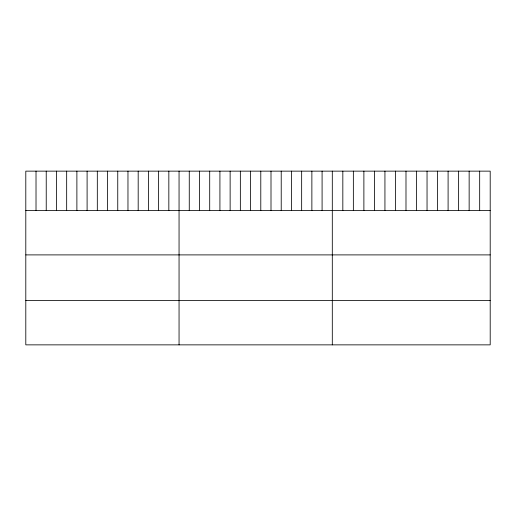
<?xml version="1.0" encoding="UTF-8"?>
<svg xmlns="http://www.w3.org/2000/svg" width="516" height="516" viewBox="0 0 516 516"><rect width="100%" height="100%" fill="white"/><g stroke="black" fill="none" stroke-linecap="round" stroke-linejoin="round"><path stroke-width="0.77" d="M490.2 210.586L490.2 344.862L25.8 344.862L25.8 171.138L490.2 171.138L490.2 210.586L25.8 210.586M25.8 254.898L490.2 254.898M25.8 300.551L490.2 300.551M479.674 171.138L479.674 210.586M469.147 171.138L469.147 210.586M458.621 171.138L458.621 210.586M448.094 171.138L448.094 210.586M437.568 171.138L437.568 210.586M427.042 171.138L427.042 210.586M416.515 171.138L416.515 210.586M405.989 171.138L405.989 210.586M395.462 171.138L395.462 210.586M384.936 171.138L384.936 210.586M374.41 171.138L374.41 210.586M363.883 171.138L363.883 210.586M353.357 171.138L353.357 210.586M342.83 171.138L342.83 210.586M332.304 171.138L332.304 344.862M322.087 171.138L322.087 210.586M311.87 171.138L311.87 210.586M301.654 171.138L301.654 210.586M291.437 171.138L291.437 210.586M281.22 171.138L281.22 210.586M271.003 171.138L271.003 210.586M260.786 171.138L260.786 210.586M250.57 171.138L250.57 210.586M240.353 171.138L240.353 210.586M230.136 171.138L230.136 210.586M219.919 171.138L219.919 210.586M209.702 171.138L209.702 210.586M199.486 171.138L199.486 210.586M189.269 171.138L189.269 210.586M179.052 171.138L179.052 344.862M168.835 171.138L168.835 210.586M158.618 171.138L158.618 210.586M148.402 171.138L148.402 210.586M138.185 171.138L138.185 210.586M127.968 171.138L127.968 210.586M117.751 171.138L117.751 210.586M107.534 171.138L107.534 210.586M97.318 171.138L97.318 210.586M87.101 171.138L87.101 210.586M76.884 171.138L76.884 210.586M66.667 171.138L66.667 210.586M56.45 171.138L56.45 210.586M46.234 171.138L46.234 210.586M36.017 171.138L36.017 210.586"/></g></svg>
